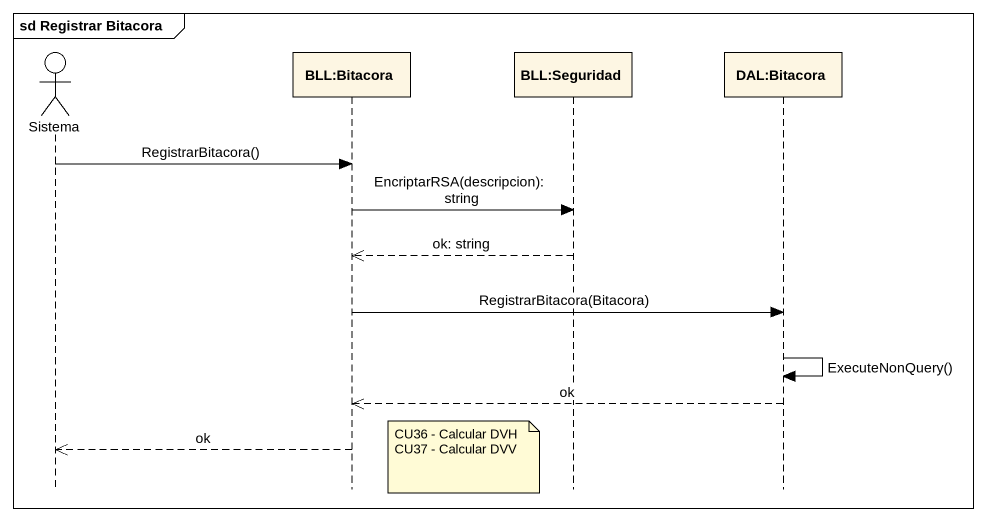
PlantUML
@startuml
mainframe sd Registrar Bitacora
hide footbox
actor Sistema
participant "BLL:Bitacora" as BLL_Bitacora
participant "BLL:Seguridad" as BLL_Seguridad
participant "DAL:Bitacora" as DAL_Bitacora

Sistema -> BLL_Bitacora : RegistrarBitacora()
BLL_Bitacora -> BLL_Seguridad : EncriptarRSA(descripcion): string
BLL_Seguridad -->> BLL_Bitacora : ok: string
BLL_Bitacora -> DAL_Bitacora : RegistrarBitacora(Bitacora)
DAL_Bitacora -> DAL_Bitacora : ExecuteNonQuery()
DAL_Bitacora -->> BLL_Bitacora : ok
BLL_Bitacora -->> Sistema : ok
note left of BLL_Seguridad
  CU36 - Calcular DVH
  CU37 - Calcular DVV
end note
@enduml
